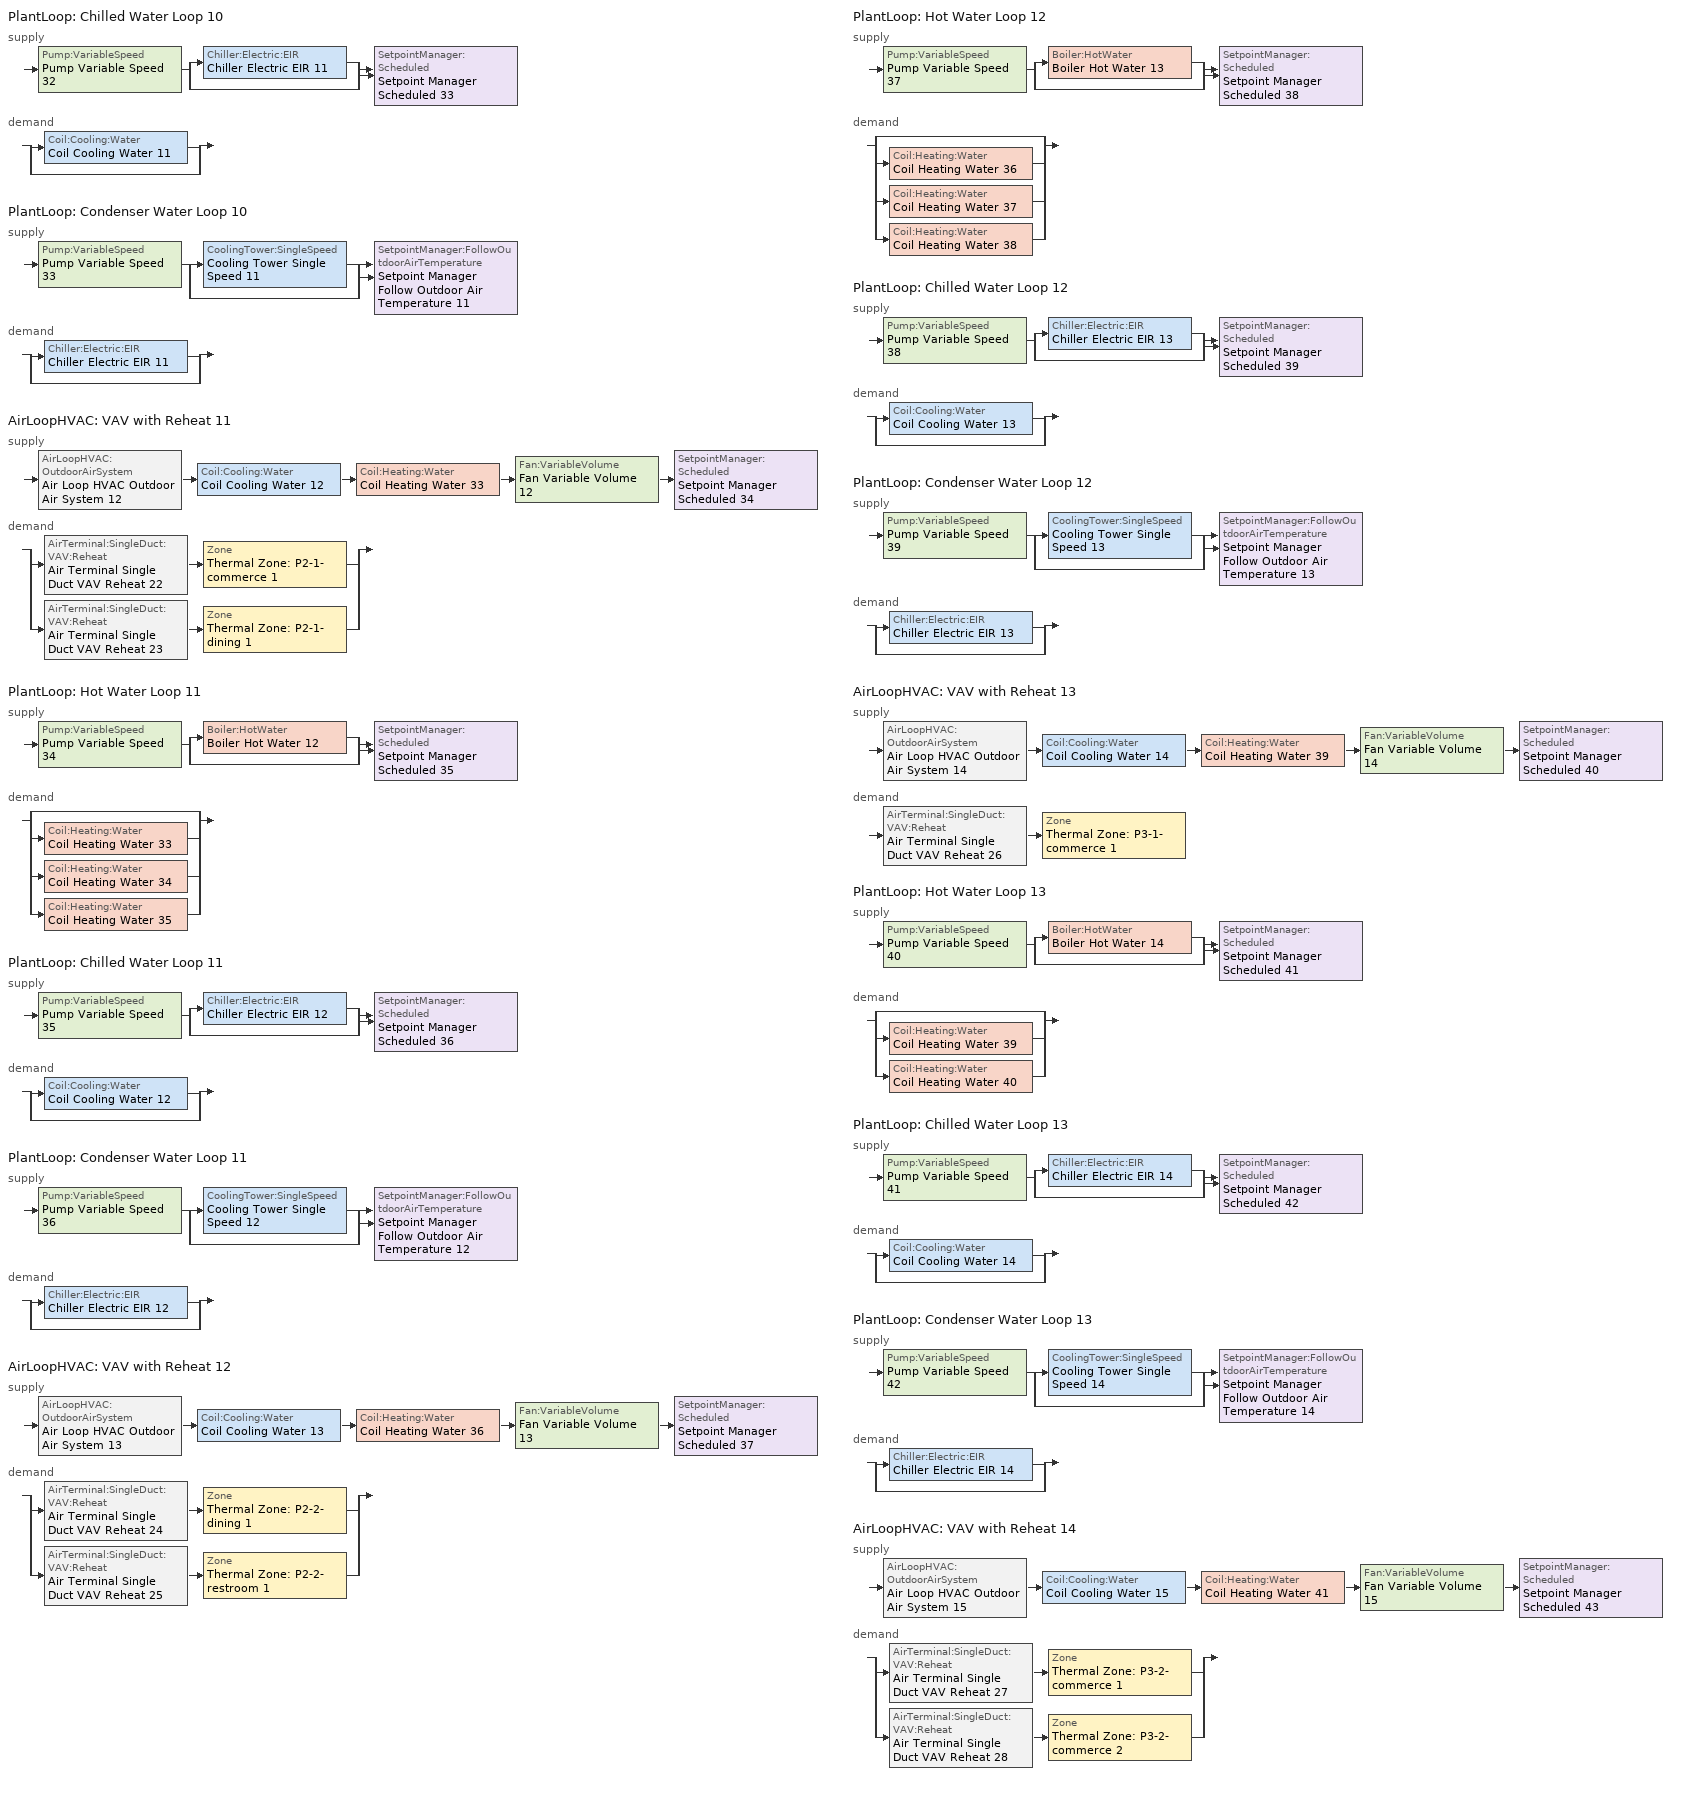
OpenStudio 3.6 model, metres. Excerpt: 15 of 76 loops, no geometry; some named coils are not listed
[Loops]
PlantLoop 'Chilled Water Loop 10'
 supply: Pump:VariableSpeed 'Pump Variable Speed 32' > split
  | Chiller:Electric:EIR 'Chiller Electric EIR 11'
  | bypass
  join > SetpointManager:Scheduled 'Setpoint Manager Scheduled 33'
 demand: split
  | Coil:Cooling:Water 'Coil Cooling Water 11'
  | bypass
PlantLoop 'Condenser Water Loop 10'
 supply: Pump:VariableSpeed 'Pump Variable Speed 33' > split
  | CoolingTower:SingleSpeed 'Cooling Tower Single Speed 11'
  | bypass
  join > SetpointManager:FollowOutdoorAirTemperature 'Setpoint Manager Follow Outdoor Air Temperature 11'
 demand: split
  | Chiller:Electric:EIR 'Chiller Electric EIR 11'
  | bypass
AirLoopHVAC 'VAV with Reheat 11'
 supply: AirLoopHVAC:OutdoorAirSystem 'Air Loop HVAC Outdoor Air System 12' > Coil:Cooling:Water 'Coil Cooling Water 12' > Coil:Heating:Water 'Coil Heating Water 33' > Fan:VariableVolume 'Fan Variable Volume 12' > SetpointManager:Scheduled 'Setpoint Manager Scheduled 34'
 demand: split
  | AirTerminal:SingleDuct:VAV:Reheat 'Air Terminal Single Duct VAV Reheat 22' > Zone 'Thermal Zone: P2-1-commerce 1'
  | AirTerminal:SingleDuct:VAV:Reheat 'Air Terminal Single Duct VAV Reheat 23' > Zone 'Thermal Zone: P2-1-dining 1'
PlantLoop 'Hot Water Loop 11'
 supply: Pump:VariableSpeed 'Pump Variable Speed 34' > split
  | Boiler:HotWater 'Boiler Hot Water 12'
  | bypass
  join > SetpointManager:Scheduled 'Setpoint Manager Scheduled 35'
 demand: split
  | bypass
  | Coil:Heating:Water 'Coil Heating Water 33'
  | Coil:Heating:Water 'Coil Heating Water 34'
  | Coil:Heating:Water 'Coil Heating Water 35'
PlantLoop 'Chilled Water Loop 11'
 supply: Pump:VariableSpeed 'Pump Variable Speed 35' > split
  | Chiller:Electric:EIR 'Chiller Electric EIR 12'
  | bypass
  join > SetpointManager:Scheduled 'Setpoint Manager Scheduled 36'
 demand: split
  | Coil:Cooling:Water 'Coil Cooling Water 12'
  | bypass
PlantLoop 'Condenser Water Loop 11'
 supply: Pump:VariableSpeed 'Pump Variable Speed 36' > split
  | CoolingTower:SingleSpeed 'Cooling Tower Single Speed 12'
  | bypass
  join > SetpointManager:FollowOutdoorAirTemperature 'Setpoint Manager Follow Outdoor Air Temperature 12'
 demand: split
  | Chiller:Electric:EIR 'Chiller Electric EIR 12'
  | bypass
AirLoopHVAC 'VAV with Reheat 12'
 supply: AirLoopHVAC:OutdoorAirSystem 'Air Loop HVAC Outdoor Air System 13' > Coil:Cooling:Water 'Coil Cooling Water 13' > Coil:Heating:Water 'Coil Heating Water 36' > Fan:VariableVolume 'Fan Variable Volume 13' > SetpointManager:Scheduled 'Setpoint Manager Scheduled 37'
 demand: split
  | AirTerminal:SingleDuct:VAV:Reheat 'Air Terminal Single Duct VAV Reheat 24' > Zone 'Thermal Zone: P2-2-dining 1'
  | AirTerminal:SingleDuct:VAV:Reheat 'Air Terminal Single Duct VAV Reheat 25' > Zone 'Thermal Zone: P2-2-restroom 1'
PlantLoop 'Hot Water Loop 12'
 supply: Pump:VariableSpeed 'Pump Variable Speed 37' > split
  | Boiler:HotWater 'Boiler Hot Water 13'
  | bypass
  join > SetpointManager:Scheduled 'Setpoint Manager Scheduled 38'
 demand: split
  | bypass
  | Coil:Heating:Water 'Coil Heating Water 36'
  | Coil:Heating:Water 'Coil Heating Water 37'
  | Coil:Heating:Water 'Coil Heating Water 38'
PlantLoop 'Chilled Water Loop 12'
 supply: Pump:VariableSpeed 'Pump Variable Speed 38' > split
  | Chiller:Electric:EIR 'Chiller Electric EIR 13'
  | bypass
  join > SetpointManager:Scheduled 'Setpoint Manager Scheduled 39'
 demand: split
  | Coil:Cooling:Water 'Coil Cooling Water 13'
  | bypass
PlantLoop 'Condenser Water Loop 12'
 supply: Pump:VariableSpeed 'Pump Variable Speed 39' > split
  | CoolingTower:SingleSpeed 'Cooling Tower Single Speed 13'
  | bypass
  join > SetpointManager:FollowOutdoorAirTemperature 'Setpoint Manager Follow Outdoor Air Temperature 13'
 demand: split
  | Chiller:Electric:EIR 'Chiller Electric EIR 13'
  | bypass
AirLoopHVAC 'VAV with Reheat 13'
 supply: AirLoopHVAC:OutdoorAirSystem 'Air Loop HVAC Outdoor Air System 14' > Coil:Cooling:Water 'Coil Cooling Water 14' > Coil:Heating:Water 'Coil Heating Water 39' > Fan:VariableVolume 'Fan Variable Volume 14' > SetpointManager:Scheduled 'Setpoint Manager Scheduled 40'
 demand: AirTerminal:SingleDuct:VAV:Reheat 'Air Terminal Single Duct VAV Reheat 26' > Zone 'Thermal Zone: P3-1-commerce 1'
PlantLoop 'Hot Water Loop 13'
 supply: Pump:VariableSpeed 'Pump Variable Speed 40' > split
  | Boiler:HotWater 'Boiler Hot Water 14'
  | bypass
  join > SetpointManager:Scheduled 'Setpoint Manager Scheduled 41'
 demand: split
  | bypass
  | Coil:Heating:Water 'Coil Heating Water 39'
  | Coil:Heating:Water 'Coil Heating Water 40'
PlantLoop 'Chilled Water Loop 13'
 supply: Pump:VariableSpeed 'Pump Variable Speed 41' > split
  | Chiller:Electric:EIR 'Chiller Electric EIR 14'
  | bypass
  join > SetpointManager:Scheduled 'Setpoint Manager Scheduled 42'
 demand: split
  | Coil:Cooling:Water 'Coil Cooling Water 14'
  | bypass
PlantLoop 'Condenser Water Loop 13'
 supply: Pump:VariableSpeed 'Pump Variable Speed 42' > split
  | CoolingTower:SingleSpeed 'Cooling Tower Single Speed 14'
  | bypass
  join > SetpointManager:FollowOutdoorAirTemperature 'Setpoint Manager Follow Outdoor Air Temperature 14'
 demand: split
  | Chiller:Electric:EIR 'Chiller Electric EIR 14'
  | bypass
AirLoopHVAC 'VAV with Reheat 14'
 supply: AirLoopHVAC:OutdoorAirSystem 'Air Loop HVAC Outdoor Air System 15' > Coil:Cooling:Water 'Coil Cooling Water 15' > Coil:Heating:Water 'Coil Heating Water 41' > Fan:VariableVolume 'Fan Variable Volume 15' > SetpointManager:Scheduled 'Setpoint Manager Scheduled 43'
 demand: split
  | AirTerminal:SingleDuct:VAV:Reheat 'Air Terminal Single Duct VAV Reheat 27' > Zone 'Thermal Zone: P3-2-commerce 1'
  | AirTerminal:SingleDuct:VAV:Reheat 'Air Terminal Single Duct VAV Reheat 28' > Zone 'Thermal Zone: P3-2-commerce 2'
[Sizing:Zone] Zone Cooling Design Supply Air Temperature Input Method=SupplyAirTemperature; Zone Cooling Design Supply Air Temperature {C}=14; Zone Cooling Design Supply Air Temperature Difference {deltaC}=11.11; Zone Heating Design Supply Air Temperature Input Method=SupplyAirTemperature; Zone Heating Design Supply Air Temperature {C}=40; Zone Heating Design Supply Air Temperature Difference {deltaC}=11.11; Zone Cooling Design Supply Air Humidity Ratio {kg-H2O/kg-air}=0.0085; Zone Heating Design Supply Air Humidity Ratio {kg-H2O/kg-air}=0.008; Cooling Design Air Flow Method=DesignDay; Heating Design Air Flow Method=DesignDay; Account for Dedicated Outdoor Air System=No; Dedicated Outdoor Air System Control Strategy=NeutralSupplyAir; Dedicated Outdoor Air Low Setpoint Temperature for Design {C}=autosize; Dedicated Outdoor Air High Setpoint Temperature for Design {C}=autosize; Zone Load Sizing Method=Sensible Load Only No Latent Load; Zone Latent Cooling Design Supply Air Humidity Ratio Input Method=HumidityRatioDifference; Zone Cooling Design Supply Air Humidity Ratio Difference {kgWater/kgDryAir}=0.005; Zone Latent Heating Design Supply Air Humidity Ratio Input Method=HumidityRatioDifference; Zone Humidification Design Supply Air Humidity Ratio Difference {kgWater/kgDryAir}=0.005
Thermal Zone: P2-1-dining 1; Thermal Zone: P2-1-commerce 1; Thermal Zone: P2-2-restroom 1; Thermal Zone: P2-2-dining 1; Thermal Zone: P3-1-commerce 1; Thermal Zone: P3-2-commerce 1; Thermal Zone: P3-2-commerce 2
[Zone equipment]
Thermal Zone: P2-1-dining 1: Air Terminal Single Duct VAV Reheat 23
Thermal Zone: P2-1-commerce 1: Air Terminal Single Duct VAV Reheat 22
Thermal Zone: P2-2-restroom 1: Air Terminal Single Duct VAV Reheat 25
Thermal Zone: P2-2-dining 1: Air Terminal Single Duct VAV Reheat 24
Thermal Zone: P3-1-commerce 1: Air Terminal Single Duct VAV Reheat 26
Thermal Zone: P3-2-commerce 1: Air Terminal Single Duct VAV Reheat 27
Thermal Zone: P3-2-commerce 2: Air Terminal Single Duct VAV Reheat 28
[AirLoopHVAC] Availability Schedule=Always On; Design Supply Air Flow Rate {m3/s}=autosize; Design Return Air Flow Fraction of Supply Air Flow=1
VAV with Reheat 11; VAV with Reheat 12; VAV with Reheat 13; VAV with Reheat 14
[Sizing:System] Central Heating Maximum System Air Flow Ratio=0.3; Preheat Design Temperature {C}=7; Preheat Design Humidity Ratio {kg-H2O/kg-Air}=0.008; Precool Design Temperature {C}=12.8; Precool Design Humidity Ratio {kg-H2O/kg-Air}=0.008; Central Cooling Design Supply Air Temperature {C}=12.8; Central Heating Design Supply Air Temperature {C}=12.8; 100% Outdoor Air in Cooling=Yes; 100% Outdoor Air in Heating=Yes; Central Cooling Design Supply Air Humidity Ratio {kg-H2O/kg-Air}=0.0085; Zone Maximum Outdoor Air Fraction=1; Cooling Supply Air Flow Rate Per Floor Area {m3/s-m2}=0.00996765; Cooling Fraction of Autosized Cooling Supply Air Flow Rate=1; Cooling Supply Air Flow Rate Per Unit Cooling Capacity {m3/s-W}=3.94755e-05; Heating Supply Air Flow Rate Per Floor Area {m3/s-m2}=0.00996765; Heating Fraction of Autosized Heating Supply Air Flow Rate=1; Heating Fraction of Autosized Cooling Supply Air Flow Rate=1; Heating Supply Air Flow Rate Per Unit Heating Capacity {m3/s-W}=3.15882e-05; Cooling Design Capacity Method=CoolingDesignCapacity; Cooling Design Capacity {W}=autosize; Cooling Design Capacity Per Floor Area {W/m2}=234.7; Fraction of Autosized Cooling Design Capacity=1; Heating Design Capacity Method=HeatingDesignCapacity; Heating Design Capacity {W}=autosize; Heating Design Capacity Per Floor Area {W/m2}=157; Fraction of Autosized Heating Design Capacity=1; Central Cooling Capacity Control Method=OnOff; Occupant Diversity=autosize
VAV with Reheat 11; VAV with Reheat 12; VAV with Reheat 13; VAV with Reheat 14
[Fan:VariableVolume] Availability Schedule=Always On Discrete; Fan Total Efficiency=0.6045; Pressure Rise {Pa}=500; Maximum Flow Rate {m3/s}=Autosize; Fan Power Minimum Flow Rate Input Method=FixedFlowRate; Fan Power Minimum Flow Fraction=0; Fan Power Minimum Air Flow Rate {m3/s}=0; Motor Efficiency=0.93; Motor In Airstream Fraction=1; Fan Power Coefficient 1=0.0407599; Fan Power Coefficient 2=0.088045; Fan Power Coefficient 3=-0.0729261; Fan Power Coefficient 4=0.94374; Fan Power Coefficient 5=0
Fan Variable Volume 12; Fan Variable Volume 13; Fan Variable Volume 14; Fan Variable Volume 15
[Coil:Heating:Water] Availability Schedule=Always On Discrete
Coil Heating Water 33; Coil Heating Water 34; Coil Heating Water 35; Coil Heating Water 36; Coil Heating Water 37; Coil Heating Water 38; Coil Heating Water 39; Coil Heating Water 40; Coil Heating Water 41
[Coil:Cooling:Water] Availability Schedule=Always On Discrete
Coil Cooling Water 12; Coil Cooling Water 13; Coil Cooling Water 14; Coil Cooling Water 15
[SetpointManager:Scheduled] Control Variable=Temperature
Name | Schedule
Setpoint Manager Scheduled 33 | Chilled_Water_Temperature 10
Setpoint Manager Scheduled 34 | Deck_Temperature 11
Setpoint Manager Scheduled 35 | Hot_Water_Temperature 11
Setpoint Manager Scheduled 36 | Chilled_Water_Temperature 11
Setpoint Manager Scheduled 37 | Deck_Temperature 12
Setpoint Manager Scheduled 38 | Hot_Water_Temperature 12
Setpoint Manager Scheduled 39 | Chilled_Water_Temperature 12
Setpoint Manager Scheduled 40 | Deck_Temperature 13
Setpoint Manager Scheduled 41 | Hot_Water_Temperature 13
Setpoint Manager Scheduled 42 | Chilled_Water_Temperature 13
Setpoint Manager Scheduled 43 | Deck_Temperature 14
[Controller:OutdoorAir] Minimum Outdoor Air Flow Rate {m3/s}=0; Maximum Outdoor Air Flow Rate {m3/s}=Autosize; Economizer Control Type=NoEconomizer; Economizer Control Action Type=ModulateFlow; Economizer Maximum Limit Dry-Bulb Temperature {C}=28; Economizer Maximum Limit Enthalpy {J/kg}=64000; Economizer Minimum Limit Dry-Bulb Temperature {C}=-100; Lockout Type=NoLockout; Minimum Limit Type=FixedMinimum; High Humidity Control=No; Heat Recovery Bypass Control Type=BypassWhenWithinEconomizerLimits
Name | Controller Mechanical Ventilation
Controller Outdoor Air 12 | Controller Mechanical Ventilation 12
Controller Outdoor Air 13 | Controller Mechanical Ventilation 13
Controller Outdoor Air 14 | Controller Mechanical Ventilation 14
Controller Outdoor Air 15 | Controller Mechanical Ventilation 15
[Controller:MechanicalVentilation] Availability Schedule=Always On Discrete
Controller Mechanical Ventilation 12; Controller Mechanical Ventilation 13; Controller Mechanical Ventilation 14; Controller Mechanical Ventilation 15
[AirLoopHVAC:OutdoorAirSystem]
Name | Controller
Air Loop HVAC Outdoor Air System 12 | Controller Outdoor Air 12
Air Loop HVAC Outdoor Air System 13 | Controller Outdoor Air 13
Air Loop HVAC Outdoor Air System 14 | Controller Outdoor Air 14
Air Loop HVAC Outdoor Air System 15 | Controller Outdoor Air 15
[PlantLoop] Glycol Concentration=0; Plant Loop Volume {m3}=Autocalculate; Load Distribution Scheme=Optimal
Name | Fluid Type
Chilled Water Loop 10; Condenser Water Loop 10; Chilled Water Loop 11; Condenser Water Loop 11; Chilled Water Loop 12; Condenser Water Loop 12; Chilled Water Loop 13; Condenser Water Loop 13
Hot Water Loop 11; Hot Water Loop 12; Hot Water Loop 13 | Water
[Sizing:Plant] Sizing Option=NonCoincident; Zone Timesteps in Averaging Window=1; Coincident Sizing Factor Mode=None
Name | Loop Type | Design Loop Exit Temperature {C} | Loop Design Temperature Difference {deltaC}
Chilled Water Loop 10; Chilled Water Loop 11; Chilled Water Loop 12; Chilled Water Loop 13 | Cooling | 7.22 | 6.67
Condenser Water Loop 10; Condenser Water Loop 11; Condenser Water Loop 12; Condenser Water Loop 13 | Condenser | 29.4 | 5.6
Hot Water Loop 11; Hot Water Loop 12; Hot Water Loop 13 | Heating | 82 | 11
[Pump:VariableSpeed] Pump Control Type=Intermittent; Skin Loss Radiative Fraction=0.5; Design Power Sizing Method=PowerPerFlowPerPressure; Design Electric Power per Unit Flow Rate {W/(m3/s)}=348701.1; Design Shaft Power per Unit Flow Rate per Unit Head {W-s/m3-Pa}=1.28205; Design Minimum Flow Rate Fraction=0
Pump Variable Speed 32; Pump Variable Speed 33; Pump Variable Speed 34; Pump Variable Speed 35; Pump Variable Speed 36; Pump Variable Speed 37; Pump Variable Speed 38; Pump Variable Speed 39; Pump Variable Speed 40; Pump Variable Speed 41; Pump Variable Speed 42
[Boiler:HotWater] Efficiency Curve Temperature Evaluation Variable=LeavingBoiler; Water Outlet Upper Temperature Limit {C}=99; Boiler Flow Mode=ConstantFlow; Parasitic Electric Load {W}=0; Sizing Factor=1
Name | Normalized Boiler Efficiency Curve
Boiler Hot Water 12 | Boiler Efficiency 11
Boiler Hot Water 13 | Boiler Efficiency 12
Boiler Hot Water 14 | Boiler Efficiency 13
[Controller:WaterCoil]
Name | Water Coil | Action
Controller Water Coil 23 | Coil Heating Water 33 | Normal
Controller Water Coil 24 | Coil Cooling Water 12 | Reverse
Controller Water Coil 25 | Coil Heating Water 36 | Normal
Controller Water Coil 26 | Coil Cooling Water 13 | Reverse
Controller Water Coil 27 | Coil Heating Water 39 | Normal
Controller Water Coil 28 | Coil Cooling Water 14 | Reverse
Controller Water Coil 29 | Coil Heating Water 41 | Normal
Controller Water Coil 30 | Coil Cooling Water 15 | Reverse
[Chiller:Electric:EIR] Reference Capacity {W}=Autosize; Reference COP {W/W}=5.5; Reference Chilled Water Flow Rate {m3/s}=Autosize; Condenser Type=WaterCooled; Design Heat Recovery Water Flow Rate {m3/s}=Autosize; Sizing Factor=1; Basin Heater Capacity {W/K}=0; Basin Heater Setpoint Temperature {C}=10; Condenser Heat Recovery Relative Capacity Fraction=1
Name | Cooling Capacity Function of Temperature Curve | Electric Input to Cooling Output Ratio Function of Temperature Curve | Electric Input to Cooling Output Ratio Function of Part Load Ratio Curve
Chiller Electric EIR 11 | Curve Biquadratic 21 | Curve Biquadratic 22 | Curve Quadratic 11
Chiller Electric EIR 12 | Curve Biquadratic 23 | Curve Biquadratic 24 | Curve Quadratic 12
Chiller Electric EIR 13 | Curve Biquadratic 25 | Curve Biquadratic 26 | Curve Quadratic 13
Chiller Electric EIR 14 | Curve Biquadratic 27 | Curve Biquadratic 28 | Curve Quadratic 14
[AirTerminal:SingleDuct:VAV:Reheat] Availability Schedule=Always On Discrete; Maximum Air Flow Rate {m3/s}=AutoSize; Zone Minimum Air Flow Input Method=Constant; Constant Minimum Air Flow Fraction=0.3; Fixed Minimum Air Flow Rate {m3/s}=0; Maximum Hot Water or Steam Flow Rate {m3/s}=AutoSize; Minimum Hot Water or Steam Flow Rate {m3/s}=0; Convergence Tolerance=0.001; Damper Heating Action=Normal; Maximum Flow per Zone Floor Area During Reheat {m3/s-m2}=AutoSize; Maximum Flow Fraction During Reheat=AutoSize; Maximum Reheat Air Temperature {C}=35; Control For Outdoor Air=No
Name | Reheat Coil
Air Terminal Single Duct VAV Reheat 22 | Coil Heating Water 34
Air Terminal Single Duct VAV Reheat 23 | Coil Heating Water 35
Air Terminal Single Duct VAV Reheat 24 | Coil Heating Water 37
Air Terminal Single Duct VAV Reheat 25 | Coil Heating Water 38
Air Terminal Single Duct VAV Reheat 26 | Coil Heating Water 40
Air Terminal Single Duct VAV Reheat 27 | Coil Heating Water 42
Air Terminal Single Duct VAV Reheat 28 | Coil Heating Water 43
[CoolingTower:SingleSpeed] Design Water Flow Rate {m3/s}=autosize; Design Air Flow Rate {m3/s}=autosize; Fan Power at Design Air Flow Rate {W}=autosize; U-Factor Times Area Value at Design Air Flow Rate {W/K}=autosize; Air Flow Rate in Free Convection Regime {m3/s}=autosize; U-Factor Times Area Value at Free Convection Air Flow Rate {W/K}=autosize; Performance Input Method=UFactorTimesAreaAndDesignWaterFlowRate; Free Convection Capacity {W}=0; Basin Heater Capacity {W/K}=0; Basin Heater Setpoint Temperature {C}=2; Evaporation Loss Mode=LossFactor; Evaporation Loss Factor {percent/K}=0.2; Drift Loss Percent {percent}=0.008; Blowdown Calculation Mode=ConcentrationRatio; Blowdown Concentration Ratio=3; Capacity Control=FanCycling; Number of Cells=1; Cell Control=MinimalCell; Cell Minimum  Water Flow Rate Fraction=0.33; Cell Maximum Water Flow Rate Fraction=2.5; Sizing Factor=1; Free Convection Air Flow Rate Sizing Factor=0.1; Free Convection U-Factor Times Area Value Sizing Factor=0.1; Heat Rejection Capacity and Nominal Capacity Sizing Ratio=1.25; Free Convection Nominal Capacity Sizing Factor=0.1; Design Inlet Air Dry-Bulb Temperature {C}=35; Design Inlet Air Wet-Bulb Temperature {C}=25.6; Design Approach Temperature {deltaC}=autosize; Design Range Temperature {deltaC}=autosize
Cooling Tower Single Speed 11; Cooling Tower Single Speed 12; Cooling Tower Single Speed 13; Cooling Tower Single Speed 14
[SetpointManager:FollowOutdoorAirTemperature] Control Variable=Temperature; Reference Temperature Type=OutdoorAirWetBulb; Offset Temperature Difference {deltaC}=1.5; Maximum Setpoint Temperature {C}=80; Minimum Setpoint Temperature {C}=6
Setpoint Manager Follow Outdoor Air Temperature 11; Setpoint Manager Follow Outdoor Air Temperature 12; Setpoint Manager Follow Outdoor Air Temperature 13; Setpoint Manager Follow Outdoor Air Temperature 14
[Schedule:Constant]
Always On Discrete: Value=1
[Schedule:Ruleset]
Name | Default Day Schedule | Summer Design Day Schedule | Winter Design Day Schedule
Chilled_Water_Temperature 10 | Chilled_Water_Temperature_Default 10 | Chilled_Water_Temperature_Summer_Design_Day 10 | Chilled_Water_Temperature_Winter_Design_Day 10
Deck_Temperature 11 | Deck_Temperature_Default 11 | Deck_Temperature_Summer_Design_Day 11 | Deck_Temperature_Winter_Design_Day 11
Hot_Water_Temperature 11 | Hot_Water_Temperature_Default 11 | Hot_Water_Temperature_Summer_Design_Day 11 | Hot_Water_Temperature_Winter_Design_Day 11
Chilled_Water_Temperature 11 | Chilled_Water_Temperature_Default 11 | Chilled_Water_Temperature_Summer_Design_Day 11 | Chilled_Water_Temperature_Winter_Design_Day 11
Deck_Temperature 12 | Deck_Temperature_Default 12 | Deck_Temperature_Summer_Design_Day 12 | Deck_Temperature_Winter_Design_Day 12
Hot_Water_Temperature 12 | Hot_Water_Temperature_Default 12 | Hot_Water_Temperature_Summer_Design_Day 12 | Hot_Water_Temperature_Winter_Design_Day 12
Chilled_Water_Temperature 12 | Chilled_Water_Temperature_Default 12 | Chilled_Water_Temperature_Summer_Design_Day 12 | Chilled_Water_Temperature_Winter_Design_Day 12
Deck_Temperature 13 | Deck_Temperature_Default 13 | Deck_Temperature_Summer_Design_Day 13 | Deck_Temperature_Winter_Design_Day 13
Hot_Water_Temperature 13 | Hot_Water_Temperature_Default 13 | Hot_Water_Temperature_Summer_Design_Day 13 | Hot_Water_Temperature_Winter_Design_Day 13
Chilled_Water_Temperature 13 | Chilled_Water_Temperature_Default 13 | Chilled_Water_Temperature_Summer_Design_Day 13 | Chilled_Water_Temperature_Winter_Design_Day 13
Deck_Temperature 14 | Deck_Temperature_Default 14 | Deck_Temperature_Summer_Design_Day 14 | Deck_Temperature_Winter_Design_Day 14
Always On | Always On Default
[Schedule:Day]
Chilled_Water_Temperature_Default 10; Chilled_Water_Temperature_Summer_Design_Day 10; Chilled_Water_Temperature_Winter_Design_Day 10; Chilled_Water_Temperature_Default 11; Chilled_Water_Temperature_Summer_Design_Day 11; Chilled_Water_Temperature_Winter_Design_Day 11; Chilled_Water_Temperature_Default 12; Chilled_Water_Temperature_Summer_Design_Day 12; Chilled_Water_Temperature_Winter_Design_Day 12; Chilled_Water_Temperature_Default 13; Chilled_Water_Temperature_Summer_Design_Day 13; Chilled_Water_Temperature_Winter_Design_Day 13: 24, 0, 6.7
Deck_Temperature_Default 11; Deck_Temperature_Summer_Design_Day 11; Deck_Temperature_Winter_Design_Day 11; Deck_Temperature_Default 12; Deck_Temperature_Summer_Design_Day 12; Deck_Temperature_Winter_Design_Day 12; Deck_Temperature_Default 13; Deck_Temperature_Summer_Design_Day 13; Deck_Temperature_Winter_Design_Day 13; Deck_Temperature_Default 14; Deck_Temperature_Summer_Design_Day 14; Deck_Temperature_Winter_Design_Day 14: 24, 0, 12.8
Hot_Water_Temperature_Default 11; Hot_Water_Temperature_Summer_Design_Day 11; Hot_Water_Temperature_Winter_Design_Day 11; Hot_Water_Temperature_Default 12; Hot_Water_Temperature_Summer_Design_Day 12; Hot_Water_Temperature_Winter_Design_Day 12; Hot_Water_Temperature_Default 13; Hot_Water_Temperature_Summer_Design_Day 13; Hot_Water_Temperature_Winter_Design_Day 13: 24, 0, 67
Always On Default: 24, 0, 1
[Curve:Biquadratic]
Name | Coefficient1 Constant | Coefficient2 x | Coefficient3 x**2 | Coefficient4 y | Coefficient5 y**2 | Coefficient6 x*y | Minimum Value of x | Maximum Value of x | Minimum Value of y | Maximum Value of y | Input Unit Type for X | Input Unit Type for Y | Output Unit Type
Curve Biquadratic 21; Curve Biquadratic 23; Curve Biquadratic 25; Curve Biquadratic 27 | 0.258 | 0.0389 | -0.000217 | 0.0469 | -0.000943 | -0.000343 | 5 | 10 | 24 | 35
Curve Biquadratic 22; Curve Biquadratic 24; Curve Biquadratic 26; Curve Biquadratic 28 | 0.934 | -0.0582 | 0.0045 | 0.00243 | 0.000486 | -0.00122 | 5 | 10 | 24 | 35
Boiler Efficiency 11; Boiler Efficiency 12; Boiler Efficiency 13 | 1 | 0 | 0 | 0 | 0 | 0 | 0 | 1 | 0 | 1 | Dimensionless | Dimensionless | Dimensionless
[Curve:Quadratic] Coefficient1 Constant=0.222903; Coefficient2 x=0.313387; Coefficient3 x**2=0.46371; Minimum Value of x=0; Maximum Value of x=1
Curve Quadratic 11; Curve Quadratic 12; Curve Quadratic 13; Curve Quadratic 14
